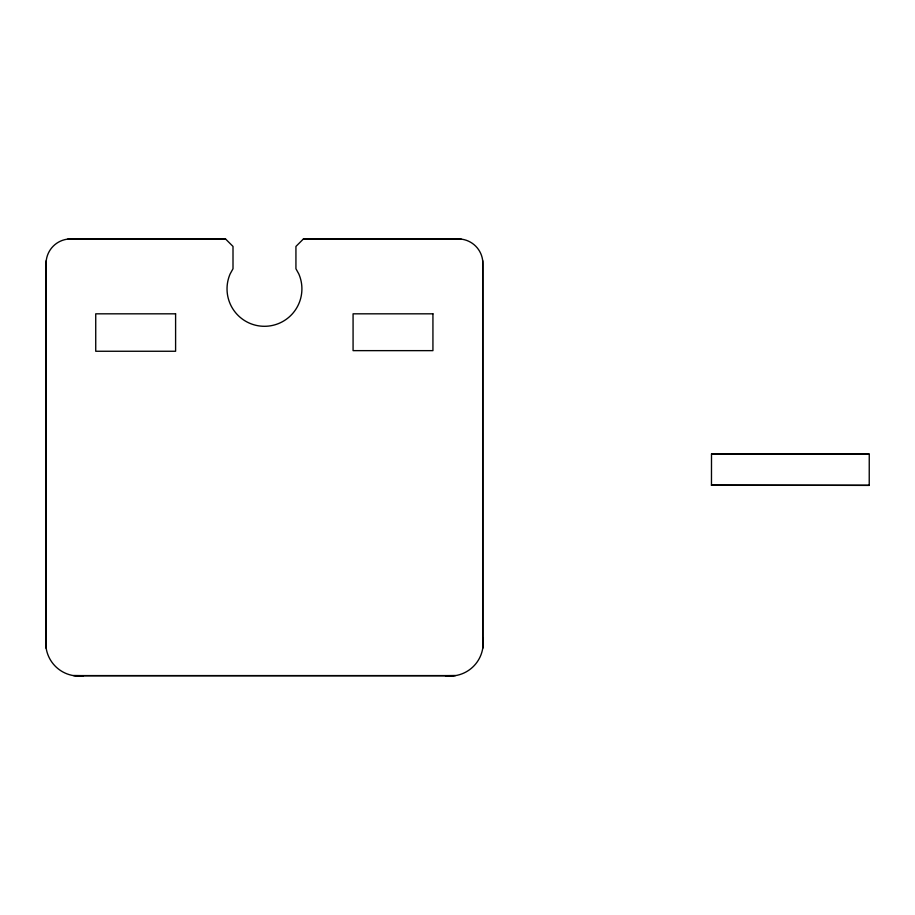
<?xml version="1.0" encoding="UTF-8"?>
<svg xmlns="http://www.w3.org/2000/svg" width="915" height="915" viewBox="0 0 915 915"><rect width="100%" height="100%" fill="white"/><g stroke="black" fill="none" stroke-linecap="round" stroke-linejoin="round"><path stroke-width="1.37" d="M83.517 675.716L73.337 675.59A33.066 33.066 0 0 1 46.208 648.472L46.242 260.626M711.47 485.19L711.504 454L865.979 454L869.25 454.16L869.227 485.362L711.47 485.19L869.227 485.362M46.082 638.281L46.208 648.472M445.411 675.716L455.601 675.59A33.089 33.089 0 0 0 482.72 648.472L482.857 638.281M482.857 647.042L482.857 263.909A24.545 24.545 0 0 0 457.9 238.952L303.425 238.952L295.934 246.432L295.934 268.736L298.828 273.997A37.435 37.435 0 0 1 264.469 326.3A37.435 37.435 0 0 1 230.111 273.997L233.005 268.736L233.005 246.432L225.513 238.952L71.038 238.952A24.545 24.545 0 0 0 46.082 263.909L46.082 647.099M67.767 239.112L225.513 238.952M73.337 675.59L455.601 675.59M74.698 675.716L454.172 675.716M303.425 238.952L461.171 239.112M711.504 454L869.25 454.16M482.685 260.626L482.72 648.472M175.6 313.822L95.732 313.822L95.732 351.257L175.6 351.257L175.6 313.822M432.932 313.822L353.076 313.822L353.076 350.639L432.932 350.639L432.932 313.822"/></g></svg>
